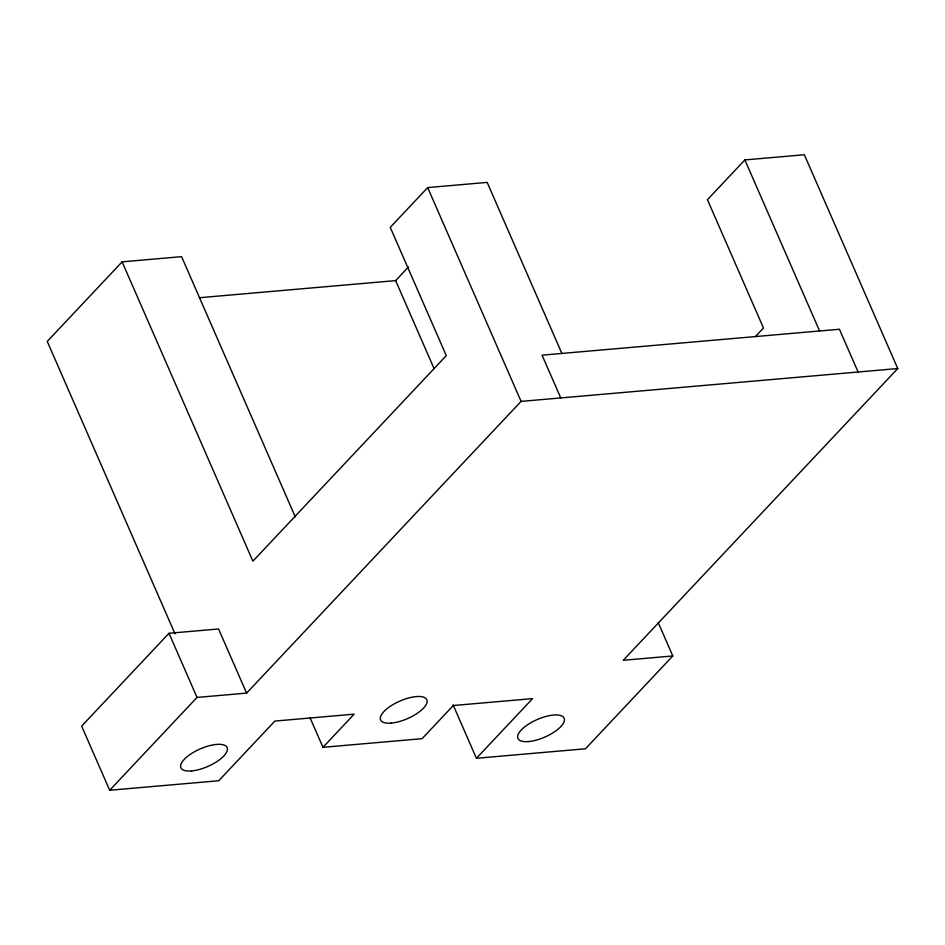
<?xml version="1.0" encoding="UTF-8"?>
<svg xmlns="http://www.w3.org/2000/svg" width="945" height="945" viewBox="0 0 945 945"><rect width="100%" height="100%" fill="white"/><g stroke="black" fill="none" stroke-linecap="round" stroke-linejoin="round"><path stroke-width="1.42" d="M295.277 516.891L181.594 256.662L122.118 261.848L47.25 341.417L175.002 633.823M561.885 353.442L487.159 182.397L427.683 187.583L390.25 227.355L446.288 355.639L252.894 561.176L122.118 261.848M199.419 297.722L395.636 280.618L408.535 266.903M109.679 790.256L197.021 697.434L246.586 693.11L218.555 628.968L169.001 633.292L81.648 726.114L109.679 790.256L218.708 780.747L274.853 721.082L354.151 714.16L322.966 747.318L310.114 717.916M658.204 622.554L672.805 655.96L623.239 660.283L897.75 368.55L804.337 154.744L744.873 159.929L707.439 199.714L763.477 327.998L755.421 336.562M246.586 693.11L521.085 401.389L897.75 368.55M453.068 704.828L476.422 758.28L532.578 698.615L453.281 705.525L422.084 738.671L322.966 747.318M672.805 655.96L585.451 748.783L476.422 758.28M858.107 372.011L839.42 329.25L542.052 355.166L560.739 397.928M744.873 159.929L819.598 330.974M427.683 187.583L521.085 401.389M395.636 280.618L434.027 368.503M169.001 633.292L197.021 697.434M528.55 741.565A25.22 9.568 -23.6 0 0 564.437 720.184A25.22 9.568 -23.6 0 0 530.098 723.173A25.22 9.568 -23.6 0 0 528.55 741.565M191.54 770.943A25.22 9.568 -23.6 0 0 227.426 749.562A25.22 9.568 -23.6 0 0 193.087 752.551A25.22 9.568 -23.6 0 0 191.54 770.943M391.242 723.102A25.22 9.568 -23.6 0 0 427.128 701.722A25.22 9.568 -23.6 0 0 392.789 704.71A25.22 9.568 -23.6 0 0 391.242 723.102"/></g></svg>
